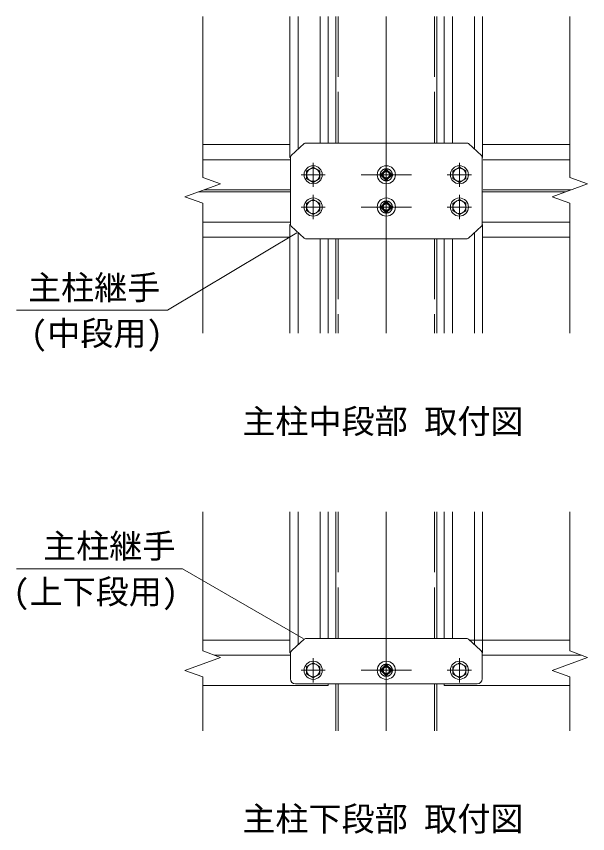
# Model space of a CAD drawing. Units: millimetres, scale not verified. Extents: x -4200 to 4200, y -2970 to 2970.
# Drawn here: x 1530 to 2663, y -469 to 1153 of the extents above; entities that cross this region are included whole.
import ezdxf
from ezdxf.enums import TextEntityAlignment as Align

# ---------------------------------------------------------------- set-up
doc = ezdxf.new("R2010")
doc.units = ezdxf.units.MM
doc.header["$LTSCALE"] = 20
doc.linetypes.add('DASHED', pattern=[7.5, 6, -1.5])
doc.linetypes.add('USER1', pattern=[50.8, 31.75, -6.35, 6.35, -6.35])
for name, color, linetype, lineweight in [('0-2_D-BMK', 2, 'USER1', 13), ('0-4_D-STR1', 1, 'Continuous', 18), ('0-5_D-STR3', 3, 'Continuous', 13), ('0-7_D-STR-DIM', 7, 'Continuous', 9)]:
    doc.layers.add(name, color=color, linetype=linetype, lineweight=lineweight)
doc.layers.add('0-A_D-STR-TXT', color=7, linetype='Continuous')
doc.styles.add('ＭＳ ゴシック', font='')
doc.styles.get('ＭＳ ゴシック').set_extended_font_data('MS Gothic')

msp = doc.modelspace()

# ---------------------------------------------------------------- linework, layer by layer
at = {"layer": '0-2_D-BMK'}
for p, q in [((2263.93, 1153.27), (2263.93, 524.27)), ((2118.93, 814.77), (2118.93, 862.77)), ((2408.93, 814.77), (2408.93, 862.77)), ((2263.93, 856.02), (2263.93, 821.52)), ((2094.93, 838.77), (2142.93, 838.77)), ((2213.93, 838.77), (2313.93, 838.77)), ((2384.93, 838.77), (2432.93, 838.77)), ((2118.93, 750.77), (2118.93, 798.77)), ((2408.93, 750.77), (2408.93, 798.77)), ((2263.93, 792.02), (2263.93, 755.52)), ((2094.93, 774.77), (2142.93, 774.77)), ((2213.93, 774.77), (2313.93, 774.77)), ((2384.93, 774.77), (2432.93, 774.77)), ((2263.93, 169.67), (2263.93, -264.83)), ((2118.93, -120.83), (2118.93, -168.83)), ((2263.93, -162.08), (2263.93, -127.58)), ((2408.93, -120.83), (2408.93, -168.83)), ((2142.93, -144.83), (2094.93, -144.83)), ((2213.93, -144.83), (2313.93, -144.83)), ((2278.18, -144.83), (2249.68, -144.83)), ((2432.93, -144.83), (2384.93, -144.83))]:
    msp.add_line(p, q, dxfattribs=at)
at = {"layer": '0-4_D-STR1'}
for p, q in [((2163.93, 1153.27), (2163.93, 901.77)), ((2363.93, 1153.27), (2363.93, 901.77)), ((1899.93, 898.77), (2072.93, 898.77)), ((2454.93, 898.77), (2627.93, 898.77)), ((1899.93, 868.77), (2073.93, 868.77)), ((2455.93, 868.77), (2627.93, 868.77)), ((1891.69, 804.77), (2073.93, 804.77)), ((1902.68, 808.77), (2073.93, 808.77)), ((2453.93, 804.77), (2619.69, 804.77)), ((2455.93, 808.77), (2630.68, 808.77)), ((1899.93, 744.77), (2073.93, 744.77)), ((2453.93, 744.77), (2627.93, 744.77)), ((1899.93, 714.77), (2072.93, 714.77)), ((2454.93, 714.77), (2627.93, 714.77)), ((2163.93, 711.77), (2163.93, 524.27)), ((2363.93, 711.77), (2363.93, 524.27)), ((2163.93, 169.67), (2163.93, -81.83)), ((2363.93, 169.67), (2363.93, -81.83)), ((1899.93, -84.83), (2072.93, -84.83)), ((2429.17, -84.83), (2627.93, -84.83)), ((1922.88, -114.83), (2073.93, -114.83)), ((2453.93, -114.83), (2650.88, -114.83)), ((1899.93, -174.83), (2148.93, -174.83)), ((2148.93, -171.83), (2148.93, -174.83)), ((2163.93, -171.83), (2163.93, -264.83)), ((2363.93, -171.83), (2363.93, -264.83)), ((2378.93, -174.83), (2378.93, -171.83)), ((2378.93, -174.83), (2627.93, -174.83))]:
    msp.add_line(p, q, dxfattribs=at)
at = {"layer": '0-4_D-STR1', "linetype": 'DASHED'}
for p, q in [((2168.53, 1153.27), (2168.53, 901.77)), ((2359.33, 1153.27), (2359.33, 901.77)), ((2168.53, 711.77), (2168.53, 524.27)), ((2359.33, 711.77), (2359.33, 524.27)), ((2168.53, 169.67), (2168.53, -81.83)), ((2359.33, 169.67), (2359.33, -81.83)), ((2168.53, -171.83), (2168.53, -264.83)), ((2359.33, -171.83), (2359.33, -264.83))]:
    msp.add_line(p, q, dxfattribs=at)
for centre in [(2263.93, 838.77), (2263.93, 774.77), (2263.93, -144.83)]:
    msp.add_circle(centre, 12, dxfattribs=at)
at = {"layer": '0-5_D-STR3'}
for p, q in [((2072.93, 873.27), (2072.93, 1153.27)), ((2088.93, 889.7), (2088.93, 1153.27)), ((2132.93, 901.77), (2132.93, 1153.27)), ((2148.93, 901.77), (2148.93, 1153.27)), ((2378.93, 901.77), (2378.93, 1153.27)), ((2394.93, 901.77), (2394.93, 1153.27)), ((2438.93, 889.7), (2438.93, 1153.27)), ((2454.93, 873.27), (2454.93, 1153.27)), ((2075.21, 876.96), (2100.78, 900.7)), ((2103.5, 901.77), (2423.36, 901.77)), ((2427.08, 900.7), (2452.65, 876.96)), ((2073.93, 873.27), (2072.93, 873.27)), ((2073.93, 739.51), (2073.93, 874.03)), ((2453.93, 874.03), (2453.93, 739.51)), ((2454.93, 873.27), (2453.93, 873.27)), ((2118.93, 853.77), (2105.93, 846.29)), ((2105.93, 846.29), (2105.93, 831.25)), ((2118.93, 853.77), (2131.93, 846.29)), ((2131.93, 846.29), (2131.93, 831.25)), ((2408.93, 853.77), (2395.93, 846.29)), ((2395.93, 846.29), (2395.93, 831.25)), ((2408.93, 853.77), (2421.93, 846.29)), ((2421.93, 846.29), (2421.93, 831.25)), ((2118.93, 823.77), (2105.93, 831.25)), ((2118.93, 823.77), (2131.93, 831.25)), ((2408.93, 823.77), (2395.93, 831.25)), ((2408.93, 823.77), (2421.93, 831.25)), ((2118.93, 789.77), (2105.93, 782.29)), ((2105.93, 782.29), (2105.93, 767.25)), ((2118.93, 789.77), (2131.93, 782.29)), ((2131.93, 782.29), (2131.93, 767.25)), ((2408.93, 789.77), (2395.93, 782.29)), ((2395.93, 782.29), (2395.93, 767.25)), ((2408.93, 789.77), (2421.93, 782.29)), ((2421.93, 782.29), (2421.93, 767.25)), ((2118.93, 759.77), (2105.93, 767.25)), ((2118.93, 759.77), (2131.93, 767.25)), ((2408.93, 759.77), (2395.93, 767.25)), ((2408.93, 759.77), (2421.93, 767.25)), ((2073.93, 740.27), (2072.93, 740.27)), ((2072.93, 524.27), (2072.93, 740.27)), ((2073.93, 740.27), (2072.93, 740.27)), ((2100.78, 712.84), (2075.21, 736.58)), ((2452.65, 736.58), (2427.08, 712.84)), ((2453.93, 740.27), (2454.93, 740.27)), ((2453.93, 740.27), (2454.93, 740.27)), ((2454.93, 524.27), (2454.93, 740.27)), ((2088.93, 524.27), (2088.93, 723.84)), ((2438.93, 524.27), (2438.93, 723.84)), ((2424.36, 711.77), (2103.5, 711.77)), ((2132.93, 524.27), (2132.93, 711.77)), ((2148.93, 524.27), (2148.93, 711.77)), ((2378.93, 524.27), (2378.93, 711.77)), ((2394.93, 524.27), (2394.93, 711.77)), ((2072.93, -110.33), (2072.93, 169.67)), ((2088.93, -93.95), (2088.93, 169.67)), ((2132.93, -81.83), (2132.93, 169.67)), ((2148.93, -81.83), (2148.93, 169.67)), ((2378.93, -81.83), (2378.93, 169.67)), ((2394.93, -81.83), (2394.93, 169.67)), ((2438.93, -93.86), (2438.93, 169.67)), ((2454.93, -110.33), (2454.93, 169.67)), ((2100.76, -83), (2077.14, -104.86)), ((2424.27, -81.83), (2103.59, -81.83)), ((2427.1, -83), (2450.72, -104.86)), ((2074.11, -110.33), (2072.93, -110.33)), ((2073.93, -112.2), (2073.93, -161.83)), ((2453.93, -161.83), (2453.93, -111.49)), ((2118.93, -129.83), (2105.93, -137.32)), ((2105.93, -152.35), (2105.93, -137.32)), ((2118.93, -129.83), (2131.93, -137.32)), ((2131.93, -152.35), (2131.93, -137.32)), ((2408.93, -129.83), (2395.93, -137.32)), ((2395.93, -152.35), (2395.93, -137.32)), ((2408.93, -129.83), (2421.93, -137.32)), ((2421.93, -152.35), (2421.93, -137.32)), ((2118.93, -159.83), (2105.93, -152.35)), ((2118.93, -159.83), (2131.93, -152.35)), ((2408.93, -159.83), (2395.93, -152.35)), ((2408.93, -159.83), (2421.93, -152.35)), ((2083.93, -171.83), (2443.93, -171.83))]:
    msp.add_line(p, q, dxfattribs=at)
at = {"layer": '0-5_D-STR3', "linetype": 'DASHED'}
for p, q in [((2252.62, 838.77), (2263.93, 850.08)), ((2275.24, 838.77), (2263.93, 850.08)), ((2263.93, 827.46), (2252.62, 838.77)), ((2263.93, 827.46), (2275.24, 838.77)), ((2252.62, 774.77), (2263.93, 786.08)), ((2275.24, 774.77), (2263.93, 786.08)), ((2263.93, 763.46), (2252.62, 774.77)), ((2263.93, 763.46), (2275.24, 774.77)), ((2252.62, -144.83), (2263.93, -133.52)), ((2263.93, -156.15), (2252.62, -144.83)), ((2275.24, -144.83), (2263.93, -133.52)), ((2263.93, -156.15), (2275.24, -144.83))]:
    msp.add_line(p, q, dxfattribs=at)
at = {"layer": '0-5_D-STR3'}
for centre, radius in [((2118.93, 838.77), 18), ((2118.93, 838.77), 13), ((2263.93, 838.77), 18), ((2408.93, 838.77), 18), ((2408.93, 838.77), 13), ((2118.93, 774.77), 18), ((2118.93, 774.77), 13), ((2263.93, 774.77), 18), ((2408.93, 774.77), 18), ((2408.93, 774.77), 13), ((2118.93, -144.83), 18), ((2263.93, -144.83), 18), ((2408.93, -144.83), 18), ((2118.93, -144.83), 13), ((2408.93, -144.83), 13)]:
    msp.add_circle(centre, radius, dxfattribs=at)
at = {"layer": '0-5_D-STR3', "linetype": 'DASHED'}
for centre, radius in [((2263.93, 838.77), 8), ((2263.93, 838.77), 6.4), ((2263.93, 774.77), 8), ((2263.93, 774.77), 6.4), ((2263.93, -144.83), 8), ((2263.93, -144.83), 6.4)]:
    msp.add_circle(centre, radius, dxfattribs=at)
at = {"layer": '0-5_D-STR3'}
for centre, radius, start, end in [((2103.5, 897.77), 4, 90, 132.87889), ((2423.39, 894.86), 6.91, 57.70556, 90.24849), ((2077.93, 874.03), 4, 132.87889, 180), ((2449.93, 874.03), 4, 0, 47.12111), ((2077.93, 739.51), 4, 180, 227.12111), ((2449.93, 739.51), 4, 312.87889, 0), ((2103.5, 715.77), 4, 227.12111, 270), ((2424.36, 715.77), 4, 270, 312.87889), ((2103.59, -85.83), 4, 90, 134.99999), ((2424.27, -85.83), 4, 45.00001, 90), ((2083.93, -112.2), 10, 132.78277, 180), ((2443.93, -112.2), 10, 0, 47.21723), ((2083.93, -161.83), 10, 180, 270), ((2443.93, -161.83), 10, 270, 0)]:
    msp.add_arc(centre, radius, start, end, dxfattribs=at)
at = {"layer": '0-7_D-STR-DIM'}
for points in [[(1899.93, 524.27), (1899.93, 782.12), (1864.69, 794.94), (1935.17, 820.6), (1899.93, 833.42), (1899.93, 1153.27)], [(2627.93, 524.27), (2627.93, 782.12), (2592.69, 794.94), (2663.17, 820.6), (2627.93, 833.42), (2627.93, 1153.27)], [(1530.29, 569.79), (1829.69, 569.79), (2086.28, 723.68)], [(1899.93, -264.83), (1899.93, -157.78), (1864.69, -144.96), (1935.17, -119.3), (1899.93, -106.48), (1899.93, 169.67)], [(2627.93, -264.83), (2627.93, -157.78), (2592.69, -144.96), (2663.17, -119.3), (2627.93, -106.48), (2627.93, 169.67)], [(1530.29, 56.68), (1859.69, 56.68), (2099.03, -82)]]:
    msp.add_lwpolyline(points, dxfattribs=at)

# ---------------------------------------------------------------- texts
at = {"layer": '0-A_D-STR-TXT', "style": 'ＭＳ ゴシック'}
for s, p in [('主柱継手', (1553.35, 576.38)), ('(中段用)', (1558.76, 485.81)), ('主柱中段部 取付図', (1978.42, 310.95)), ('主柱継手', (1583.35, 63.28)), ('(上下段用)', (1523.76, -27.3)), ('主柱下段部 取付図', (1978.42, -478.15))]:
    msp.add_text(s, height=48.09, dxfattribs=at).set_placement(p, align=Align.BOTTOM_LEFT)

doc.saveas('drawing.dxf')
